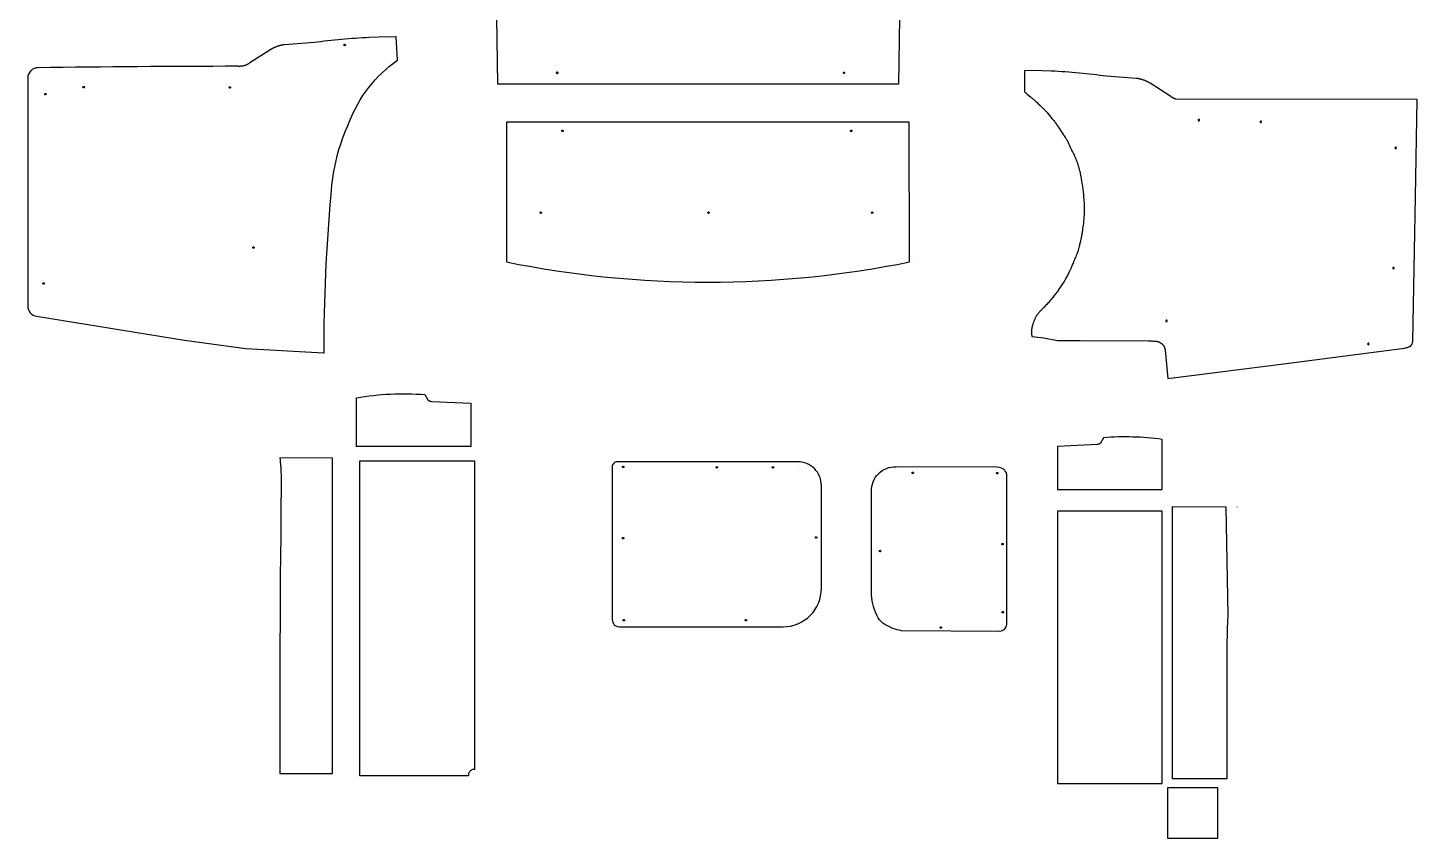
# Model space of a CAD drawing. Extents: x -1435 to 2689, y -2085 to 2121.
# Drawn here: x -1335 to 2657, y -2085 to 243 of the extents above; entities that cross this region are included whole.
import ezdxf

# ---------------------------------------------------------------- set-up
doc = ezdxf.new("R2010")
doc.units = 0
doc.layers.get('0').update_dxf_attribs({"color": 1, "linetype": 'CONTINUOUS'})

msp = doc.modelspace()

# ---------------------------------------------------------------- linework, layer by layer
for points in [[(1169.7, 273.3), (1166.5, 81.1), (15.9, 81.3), (12.7, 273.3, 0.038626)], [(-278.4, 217.6), (-326, 216.6), (-353.1, 215.5), (-363.2, 215), (-373.3, 214.4), (-383.4, 213.8), (-393.5, 213.1), (-403.5, 212.4), (-413.6, 211.6), (-423.6, 210.8), (-433.6, 209.9), (-443.6, 208.9), (-453.6, 207.9), (-463.5, 206.9), (-473.4, 205.8), (-483.2, 204.6), (-493, 203.4), (-502.8, 202.1), (-512.5, 200.8), (-597.5, 194.6), (-598.8, 194.4), (-600.2, 194.3), (-601.5, 194.1), (-602.8, 193.9), (-604.1, 193.7), (-605.4, 193.4), (-606.7, 193.2), (-608, 192.9), (-609.2, 192.6), (-610.5, 192.3), (-611.8, 191.9), (-613.1, 191.6), (-614.3, 191.2), (-615.6, 190.8), (-616.9, 190.4), (-618.1, 190), (-619.4, 189.6), (-620.6, 189.1), (-621.8, 188.6), (-623, 188.2), (-624.3, 187.6), (-625.5, 187.1), (-626.7, 186.6), (-627.9, 186), (-629.1, 185.4), (-630.2, 184.8), (-631.4, 184.2), (-632.6, 183.6), (-633.7, 183), (-634.9, 182.3), (-636, 181.6), (-637.1, 180.9), (-696.7, 142.9), (-697.6, 142.2), (-698.6, 141.5), (-699.6, 140.8), (-700.6, 140.2), (-701.6, 139.5), (-702.6, 139), (-703.6, 138.4), (-704.7, 137.8), (-705.7, 137.3), (-706.8, 136.8), (-707.9, 136.4), (-709, 135.9), (-710.1, 135.5), (-711.2, 135.1), (-712.3, 134.8), (-713.4, 134.4), (-714.5, 134.1), (-715.7, 133.8), (-716.8, 133.6), (-718, 133.4), (-719.1, 133.2), (-720.3, 133), (-721.4, 132.9), (-722.6, 132.7), (-723.8, 132.7), (-725, 132.6), (-726.1, 132.6), (-727.3, 132.6), (-728.5, 132.6), (-729.7, 132.6), (-730.9, 132.7), (-732.1, 132.8, 0.002951), (-1305.4, 128.6, 0.411285), (-1335.1, 98.6), (-1335.1, -226.5), (-1335.1, -555.8, 0.368072), (-1309.9, -585.4), (-884.7, -654), (-708.2, -678), (-485, -690.2), (-483.8, -690.2, -0.021356), (-463.8, -235.9, -0.092707), (-411.3, -27.6, -0.148881), (-272.8, 150.5), (-276.6, 217.7)], [(880.3, -1012.6, -0.000952), (880.6, -1012.6)]]:
    msp.add_lwpolyline(points, format="xyb")
for points in [[(-278.4, 217.6), (-276.6, 217.7), (-278.4, 217.6)], [(-424.5, 192), (-424.7, 192), (-424.9, 192.1), (-425.1, 192.1), (-425.3, 192.2), (-425.5, 192.3), (-425.7, 192.4), (-425.8, 192.5), (-425.9, 192.6), (-426.1, 192.8), (-426.2, 192.9), (-426.3, 193.1), (-426.4, 193.3), (-426.4, 193.4), (-426.5, 193.6), (-426.5, 193.8), (-426.5, 194), (-426.5, 194.2), (-426.5, 194.4), (-426.4, 194.6), (-426.4, 194.8), (-426.3, 195), (-426.2, 195.1), (-426.1, 195.3), (-425.9, 195.4), (-425.8, 195.6), (-425.7, 195.7), (-425.5, 195.8), (-425.3, 195.9), (-425.1, 195.9), (-424.9, 196), (-424.7, 196), (-424.5, 196), (-424.3, 196), (-424.1, 196), (-423.9, 195.9), (-423.8, 195.9), (-423.6, 195.8), (-423.4, 195.7), (-423.3, 195.6), (-423.1, 195.4), (-423, 195.3), (-422.9, 195.1), (-422.8, 195), (-422.7, 194.8), (-422.6, 194.6), (-422.6, 194.4), (-422.5, 194.2), (-422.5, 194), (-422.5, 193.8), (-422.6, 193.6), (-422.6, 193.4), (-422.7, 193.3), (-422.8, 193.1), (-422.9, 192.9), (-423, 192.8), (-423.1, 192.6), (-423.3, 192.5), (-423.4, 192.4), (-423.6, 192.3), (-423.8, 192.2), (-423.9, 192.1), (-424.1, 192.1), (-424.3, 192), (-424.5, 192)], [(1528.6, 59.1), (1530.6, 57.6), (1532.5, 56.1), (1536.2, 53.1), (1542.5, 48), (1545.9, 45.2), (1549.3, 42.5), (1551, 41.1), (1552.7, 39.7), (1554.4, 38.3), (1556, 36.8), (1557.8, 35.3), (1559.7, 33.5), (1561.8, 31.5), (1564, 29.5), (1568.5, 25.2), (1572.9, 21), (1574.5, 19.5), (1576.1, 18), (1579.4, 14.9), (1581, 13.4), (1582.6, 11.8), (1584.2, 10.2), (1585.8, 8.6), (1587.4, 6.9), (1589.2, 5), (1591, 2.9), (1592.9, 0.7), (1596.8, -3.9), (1600.6, -8.4), (1604.6, -13), (1608.8, -18), (1610.9, -20.6), (1612.9, -23), (1614.8, -25.4), (1616.5, -27.7), (1618.1, -29.8), (1619.7, -32), (1621.3, -34.3), (1622.9, -36.5), (1624.4, -38.8), (1625.9, -41), (1628.9, -45.4), (1630.3, -47.6), (1631.8, -49.8), (1634.6, -54.3), (1637.5, -58.8), (1640.3, -63.2), (1641.7, -65.3), (1643.1, -67.4), (1646, -71.6), (1647.4, -73.7), (1648.8, -75.9), (1649.5, -77), (1650.2, -78), (1650.8, -79.1), (1651.4, -80.2), (1652.1, -81.4), (1652.7, -82.7), (1653.4, -84.1), (1654.2, -85.7), (1655.7, -88.9), (1657.3, -92.5), (1660.6, -99.8), (1662.3, -103.4), (1663.8, -106.9), (1665.3, -109.8), (1666.8, -112.8), (1669.7, -118.7), (1671.2, -121.6), (1672.6, -124.6), (1673.3, -126.1), (1674, -127.6), (1674.6, -129.1), (1675.3, -130.6), (1675.9, -132.2), (1676.6, -133.9), (1678, -137.6), (1679.4, -141.5), (1680.9, -145.7), (1682.3, -149.9), (1683, -151.9), (1683.6, -154), (1684.2, -156), (1684.8, -158), (1685.4, -159.9), (1685.9, -161.7), (1686.3, -163.4), (1686.8, -165.2), (1687.2, -167), (1687.6, -168.8), (1688, -170.6), (1688.4, -172.4), (1689.1, -176), (1689.7, -179.6), (1690.4, -183.2), (1691.6, -190.2), (1692.9, -197.2), (1693.5, -200.7), (1694.1, -204.1), (1694.6, -207.6), (1695.2, -211.1), (1695.7, -214.6), (1696.1, -218.1), (1696.6, -221.8), (1697.1, -225.8), (1697.5, -230.1), (1698, -234.5), (1698.4, -239), (1698.8, -243.4), (1699.2, -247.7), (1699.4, -251.7), (1699.7, -255.5), (1699.9, -259.4), (1700.1, -263.3), (1700.3, -267.1), (1700.4, -271), (1700.4, -274.8), (1700.5, -278.7), (1700.4, -282.6), (1700.4, -286.5), (1700.2, -290.4), (1700, -294.3), (1699.8, -298.3), (1699.5, -302.3), (1699.2, -306.3), (1698.8, -310.2), (1698.4, -314.2), (1698, -318.4), (1697.4, -323.2), (1696.8, -328.4), (1696, -333.8), (1695.2, -339.4), (1694.8, -342.2), (1694.4, -345), (1693.9, -347.8), (1693.4, -350.6), (1692.9, -353.2), (1692.5, -355.9), (1691.9, -358.5), (1691.4, -361.3), (1690.8, -364.2), (1690.1, -367.2), (1689.4, -370.2), (1688.8, -373.3), (1688, -376.3), (1687.3, -379.4), (1686.6, -382.4), (1685.9, -385.3), (1685.1, -388.2), (1684.4, -390.9), (1683.7, -393.4), (1683, -395.8), (1682.4, -398), (1681.8, -400), (1681.2, -401.9), (1680.5, -403.7), (1679.8, -405.5), (1679.1, -407.3), (1678.4, -409.2), (1677.7, -411), (1676.1, -414.6), (1674.6, -418.1), (1673, -421.7), (1671.4, -425.3), (1670.7, -427.1), (1669.9, -428.9), (1668.5, -432.3), (1667.1, -435.8), (1664.2, -442.8), (1662.8, -446.2), (1661.4, -449.6), (1660, -452.8), (1659.3, -454.3), (1658.6, -455.8), (1657.2, -458.8), (1655.7, -461.7), (1654.3, -464.7), (1652.8, -467.6), (1651.2, -470.5), (1649.7, -473.3), (1648.1, -476.2), (1646.5, -479), (1645.6, -480.5), (1644.7, -482), (1642.7, -485.1), (1640.6, -488.4), (1638.5, -491.7), (1636.3, -495), (1634.2, -498.1), (1630.4, -503.7), (1626.9, -508.7), (1625.2, -511.2), (1623.5, -513.7), (1621.7, -516.2), (1619.9, -518.6), (1618.1, -521.1), (1616.3, -523.5), (1614.4, -525.9), (1612.4, -528.4), (1610.4, -530.9), (1608.2, -533.5), (1606.1, -536.1), (1603.9, -538.7), (1601.7, -541.2), (1599.6, -543.7), (1597.4, -546.2), (1595.1, -548.7), (1592.8, -551.2), (1590.5, -553.8), (1585.7, -558.9), (1581, -564), (1580, -565.1), (1578.9, -566.2), (1577.8, -567.4), (1576.7, -568.5), (1574.4, -570.6), (1572.2, -572.8), (1571.1, -574), (1570, -575.1), (1569, -576.2), (1568, -577.4), (1567, -578.6), (1566, -579.8), (1565.1, -581), (1564.6, -581.7), (1564.2, -582.3), (1563.8, -583), (1563.4, -583.7), (1562.5, -585.2), (1561.6, -586.8), (1560.8, -588.4), (1559.9, -590.2), (1559.1, -592), (1558.3, -593.8), (1557.5, -595.6), (1556.7, -597.5), (1556, -599.3), (1555.3, -601.1), (1554.6, -602.8), (1554, -604.5), (1553.5, -606), (1553, -607.5), (1552.6, -608.8), (1552.2, -610.1), (1551.8, -611.4), (1551.4, -612.8), (1551.1, -614.2), (1550.8, -615.6), (1550.4, -617.1), (1550.1, -618.5), (1549.9, -619.9), (1549.6, -621.3), (1549.4, -622.7), (1549.2, -624), (1549, -625.2), (1548.8, -626.4), (1548.7, -627.6), (1548.6, -628.6), (1548.6, -629.5), (1548.6, -630.4), (1548.6, -631.3), (1548.6, -632.2), (1548.7, -633.1), (1548.8, -634), (1548.9, -634.8), (1549.2, -636.6), (1549.5, -638.3), (1549.8, -640.1), (1550.1, -641.9), (1550.2, -642.7), (1550.4, -643.6), (1584, -646.9), (1624.2, -654.8), (1689.3, -654.8), (1884.1, -655.9), (1885.7, -656), (1887.4, -656), (1890.9, -656.1), (1894.5, -656.2), (1898.1, -656.3), (1901.5, -656.4), (1903.1, -656.5), (1904.6, -656.6), (1906, -656.7), (1907.2, -656.8), (1908.3, -657), (1908.8, -657.1), (1909.3, -657.2), (1910.2, -657.4), (1911.1, -657.7), (1912, -658), (1912.9, -658.3), (1913.8, -658.6), (1914.6, -658.9), (1915.5, -659.3), (1916.4, -659.7), (1917.2, -660.1), (1918.1, -660.5), (1918.9, -660.9), (1919.7, -661.4), (1920.4, -661.8), (1921.1, -662.3), (1921.8, -662.8), (1922.4, -663.2), (1923.1, -663.7), (1923.7, -664.3), (1924.3, -664.8), (1924.8, -665.4), (1925.4, -666), (1926, -666.6), (1926.5, -667.2), (1927, -667.8), (1927.5, -668.5), (1928, -669.1), (1928.5, -669.8), (1928.9, -670.4), (1929.3, -671), (1929.7, -671.7), (1930, -672.3), (1930.4, -672.9), (1930.7, -673.5), (1930.9, -674.1), (1931.2, -674.7), (1931.4, -675.3), (1931.6, -675.9), (1931.8, -676.6), (1932.1, -677.8), (1932.4, -679.1), (1932.7, -680.4), (1933, -681.7), (1933.4, -683), (1940.6, -764.4), (2280.8, -720.7), (2621, -676.9), (2622.8, -676.3), (2624.7, -675.8), (2628.5, -674.8), (2630.3, -674.3), (2631.2, -674), (2632, -673.7), (2632.8, -673.5), (2633.5, -673.2), (2634.1, -672.9), (2634.6, -672.6), (2635.6, -672.1), (2636.6, -671.5), (2637.6, -670.8), (2638.1, -670.4), (2638.5, -670.1), (2639, -669.7), (2639.4, -669.3), (2639.8, -668.9), (2640.2, -668.5), (2640.6, -668.1), (2641, -667.6), (2641.3, -667.2), (2641.7, -666.7), (2642, -666.2), (2642.3, -665.7), (2642.5, -665.1), (2642.8, -664.4), (2643, -663.8), (2643.2, -663.1), (2643.6, -661.7), (2644, -660.2), (2644.4, -658.7), (2644.8, -657.2), (2645, -656.5), (2645.2, -655.8), (2652.4, -242.4), (2657.3, 37.5), (1963.7, 38.5), (1962.8, 38.8), (1961.8, 39.2), (1960.8, 39.6), (1959.9, 40), (1958.9, 40.4), (1958, 40.8), (1957.1, 41.3), (1956.1, 41.7), (1955.2, 42.2), (1954.3, 42.8), (1953.4, 43.3), (1952.6, 43.9), (1951.7, 44.4), (1950.8, 45), (1950, 45.6), (1949.1, 46.3), (1889.6, 84.3), (1888.5, 85), (1887.3, 85.7), (1886.2, 86.3), (1885, 87), (1883.9, 87.6), (1882.7, 88.2), (1881.5, 88.8), (1880.3, 89.4), (1879.1, 90), (1877.9, 90.5), (1876.7, 91), (1875.5, 91.5), (1874.3, 92), (1873.1, 92.5), (1871.8, 93), (1870.6, 93.4), (1869.3, 93.8), (1868.1, 94.2), (1866.8, 94.6), (1865.5, 95), (1864.3, 95.3), (1863, 95.7), (1861.7, 96), (1860.4, 96.3), (1859.1, 96.5), (1857.8, 96.8), (1856.5, 97), (1855.2, 97.3), (1853.9, 97.5), (1852.6, 97.7), (1851.3, 97.8), (1850, 98), (1764.9, 104.2), (1755.2, 105.5), (1745.5, 106.8), (1735.7, 108), (1725.8, 109.1), (1715.9, 110.2), (1706, 111.3), (1696.1, 112.3), (1686.1, 113.2), (1676.1, 114.1), (1666.1, 115), (1656, 115.8), (1645.9, 116.5), (1635.9, 117.2), (1625.8, 117.8), (1615.7, 118.4), (1605.6, 118.9), (1578.5, 120), (1529, 120.5), (1528.6, 59.1)], [(-1284.5, 51), (-1284.7, 51), (-1284.9, 51.1), (-1285.1, 51.1), (-1285.3, 51.2), (-1285.5, 51.3), (-1285.7, 51.4), (-1285.8, 51.5), (-1285.9, 51.6), (-1286.1, 51.8), (-1286.2, 51.9), (-1286.3, 52.1), (-1286.4, 52.3), (-1286.4, 52.4), (-1286.5, 52.6), (-1286.5, 52.8), (-1286.5, 53), (-1286.5, 53.2), (-1286.5, 53.4), (-1286.4, 53.6), (-1286.4, 53.8), (-1286.3, 54), (-1286.2, 54.1), (-1286.1, 54.3), (-1285.9, 54.4), (-1285.8, 54.6), (-1285.7, 54.7), (-1285.5, 54.8), (-1285.3, 54.9), (-1285.1, 54.9), (-1284.9, 55), (-1284.7, 55), (-1284.5, 55), (-1284.3, 55), (-1284.1, 55), (-1283.9, 54.9), (-1283.8, 54.9), (-1283.6, 54.8), (-1283.4, 54.7), (-1283.3, 54.6), (-1283.1, 54.4), (-1283, 54.3), (-1282.9, 54.1), (-1282.8, 54), (-1282.7, 53.8), (-1282.6, 53.6), (-1282.6, 53.4), (-1282.5, 53.2), (-1282.5, 53), (-1282.5, 52.8), (-1282.6, 52.6), (-1282.6, 52.4), (-1282.7, 52.3), (-1282.8, 52.1), (-1282.9, 51.9), (-1283, 51.8), (-1283.1, 51.6), (-1283.3, 51.5), (-1283.4, 51.4), (-1283.6, 51.3), (-1283.8, 51.2), (-1283.9, 51.1), (-1284.1, 51.1), (-1284.3, 51), (-1284.5, 51)], [(-1174.5, 71), (-1174.7, 71), (-1174.9, 71.1), (-1175.1, 71.1), (-1175.3, 71.2), (-1175.5, 71.3), (-1175.7, 71.4), (-1175.8, 71.5), (-1175.9, 71.6), (-1176.1, 71.8), (-1176.2, 71.9), (-1176.3, 72.1), (-1176.4, 72.3), (-1176.4, 72.4), (-1176.5, 72.6), (-1176.5, 72.8), (-1176.5, 73), (-1176.5, 73.2), (-1176.5, 73.4), (-1176.4, 73.6), (-1176.4, 73.8), (-1176.3, 74), (-1176.2, 74.1), (-1176.1, 74.3), (-1175.9, 74.4), (-1175.8, 74.6), (-1175.7, 74.7), (-1175.5, 74.8), (-1175.3, 74.9), (-1175.1, 74.9), (-1174.9, 75), (-1174.7, 75), (-1174.5, 75), (-1174.3, 75), (-1174.1, 75), (-1173.9, 74.9), (-1173.8, 74.9), (-1173.6, 74.8), (-1173.4, 74.7), (-1173.3, 74.6), (-1173.1, 74.4), (-1173, 74.3), (-1172.9, 74.1), (-1172.8, 74), (-1172.7, 73.8), (-1172.6, 73.6), (-1172.6, 73.4), (-1172.5, 73.2), (-1172.5, 73), (-1172.5, 72.8), (-1172.6, 72.6), (-1172.6, 72.4), (-1172.7, 72.3), (-1172.8, 72.1), (-1172.9, 71.9), (-1173, 71.8), (-1173.1, 71.6), (-1173.3, 71.5), (-1173.4, 71.4), (-1173.6, 71.3), (-1173.8, 71.2), (-1173.9, 71.1), (-1174.1, 71.1), (-1174.3, 71), (-1174.5, 71)], [(-754.5, 70), (-754.7, 70), (-754.9, 70.1), (-755.1, 70.1), (-755.3, 70.2), (-755.5, 70.3), (-755.7, 70.4), (-755.8, 70.5), (-755.9, 70.6), (-756.1, 70.8), (-756.2, 70.9), (-756.3, 71.1), (-756.4, 71.3), (-756.4, 71.4), (-756.5, 71.6), (-756.5, 71.8), (-756.5, 72), (-756.5, 72.2), (-756.5, 72.4), (-756.4, 72.6), (-756.4, 72.8), (-756.3, 73), (-756.2, 73.1), (-756.1, 73.3), (-755.9, 73.4), (-755.8, 73.6), (-755.7, 73.7), (-755.5, 73.8), (-755.3, 73.9), (-755.1, 73.9), (-754.9, 74), (-754.7, 74), (-754.5, 74), (-754.3, 74), (-754.1, 74), (-753.9, 73.9), (-753.8, 73.9), (-753.6, 73.8), (-753.4, 73.7), (-753.3, 73.6), (-753.1, 73.4), (-753, 73.3), (-752.9, 73.1), (-752.8, 73), (-752.7, 72.8), (-752.6, 72.6), (-752.6, 72.4), (-752.5, 72.2), (-752.5, 72), (-752.5, 71.8), (-752.6, 71.6), (-752.6, 71.4), (-752.7, 71.3), (-752.8, 71.1), (-752.9, 70.9), (-753, 70.8), (-753.1, 70.6), (-753.3, 70.5), (-753.4, 70.4), (-753.6, 70.3), (-753.8, 70.2), (-753.9, 70.1), (-754.1, 70.1), (-754.3, 70), (-754.5, 70)], [(2029.9, -19.7), (2029.7, -19.7), (2029.5, -19.7), (2029.3, -19.8), (2029.1, -19.8), (2029, -19.9), (2028.8, -20), (2028.6, -20.1), (2028.5, -20.3), (2028.4, -20.4), (2028.2, -20.6), (2028.1, -20.7), (2028.1, -20.9), (2028, -21.1), (2027.9, -21.3), (2027.9, -21.5), (2027.9, -21.7), (2027.9, -21.9), (2027.9, -22.1), (2028, -22.3), (2028.1, -22.4), (2028.1, -22.6), (2028.2, -22.8), (2028.4, -22.9), (2028.5, -23.1), (2028.6, -23.2), (2028.8, -23.3), (2029, -23.4), (2029.1, -23.5), (2029.3, -23.6), (2029.5, -23.6), (2029.7, -23.7), (2029.9, -23.7), (2030.1, -23.7), (2030.3, -23.6), (2030.5, -23.6), (2030.7, -23.5), (2030.9, -23.4), (2031, -23.3), (2031.2, -23.2), (2031.3, -23.1), (2031.5, -22.9), (2031.6, -22.8), (2031.7, -22.6), (2031.8, -22.4), (2031.8, -22.3), (2031.9, -22.1), (2031.9, -21.9), (2031.9, -21.7), (2031.9, -21.5), (2031.9, -21.3), (2031.8, -21.1), (2031.8, -20.9), (2031.7, -20.7), (2031.6, -20.6), (2031.5, -20.4), (2031.3, -20.3), (2031.2, -20.1), (2031, -20), (2030.9, -19.9), (2030.7, -19.8), (2030.5, -19.8), (2030.3, -19.7), (2030.1, -19.7), (2029.9, -19.7)], [(2207.9, -24.7), (2207.7, -24.7), (2207.5, -24.7), (2207.3, -24.8), (2207.1, -24.8), (2207, -24.9), (2206.8, -25), (2206.6, -25.1), (2206.5, -25.3), (2206.4, -25.4), (2206.2, -25.6), (2206.1, -25.7), (2206.1, -25.9), (2206, -26.1), (2205.9, -26.3), (2205.9, -26.5), (2205.9, -26.7), (2205.9, -26.9), (2205.9, -27.1), (2206, -27.3), (2206.1, -27.4), (2206.1, -27.6), (2206.2, -27.8), (2206.4, -27.9), (2206.5, -28.1), (2206.6, -28.2), (2206.8, -28.3), (2207, -28.4), (2207.1, -28.5), (2207.3, -28.6), (2207.5, -28.6), (2207.7, -28.7), (2207.9, -28.7), (2208.1, -28.7), (2208.3, -28.6), (2208.5, -28.6), (2208.7, -28.5), (2208.9, -28.4), (2209, -28.3), (2209.2, -28.2), (2209.3, -28.1), (2209.5, -27.9), (2209.6, -27.8), (2209.7, -27.6), (2209.8, -27.4), (2209.8, -27.3), (2209.9, -27.1), (2209.9, -26.9), (2209.9, -26.7), (2209.9, -26.5), (2209.9, -26.3), (2209.8, -26.1), (2209.8, -25.9), (2209.7, -25.7), (2209.6, -25.6), (2209.5, -25.4), (2209.3, -25.3), (2209.2, -25.1), (2209, -25), (2208.9, -24.9), (2208.7, -24.8), (2208.5, -24.8), (2208.3, -24.7), (2208.1, -24.7), (2207.9, -24.7)], [(2595.5, -99.7), (2595.3, -99.7), (2595.1, -99.7), (2594.9, -99.8), (2594.7, -99.8), (2594.6, -99.9), (2594.4, -100), (2594.3, -100.1), (2594.1, -100.3), (2594, -100.4), (2593.9, -100.6), (2593.8, -100.7), (2593.7, -100.9), (2593.6, -101.1), (2593.6, -101.3), (2593.5, -101.5), (2593.5, -101.7), (2593.5, -101.9), (2593.6, -102.1), (2593.6, -102.3), (2593.7, -102.4), (2593.8, -102.6), (2593.9, -102.8), (2594, -102.9), (2594.1, -103.1), (2594.3, -103.2), (2594.4, -103.3), (2594.6, -103.4), (2594.7, -103.5), (2594.9, -103.6), (2595.1, -103.6), (2595.3, -103.7), (2595.5, -103.7), (2595.7, -103.7), (2595.9, -103.6), (2596.1, -103.6), (2596.3, -103.5), (2596.5, -103.4), (2596.6, -103.3), (2596.8, -103.2), (2596.9, -103.1), (2597.1, -102.9), (2597.2, -102.8), (2597.3, -102.6), (2597.4, -102.4), (2597.4, -102.3), (2597.5, -102.1), (2597.5, -101.9), (2597.5, -101.7), (2597.5, -101.5), (2597.5, -101.3), (2597.4, -101.1), (2597.4, -100.9), (2597.3, -100.7), (2597.2, -100.6), (2597.1, -100.4), (2596.9, -100.3), (2596.8, -100.1), (2596.6, -100), (2596.5, -99.9), (2596.3, -99.8), (2596.1, -99.8), (2595.9, -99.7), (2595.7, -99.7), (2595.5, -99.7)], [(-686.5, -390), (-686.7, -390), (-686.9, -389.9), (-687.1, -389.9), (-687.3, -389.8), (-687.5, -389.7), (-687.7, -389.6), (-687.8, -389.5), (-687.9, -389.4), (-688.1, -389.2), (-688.2, -389.1), (-688.3, -388.9), (-688.4, -388.7), (-688.4, -388.6), (-688.5, -388.4), (-688.5, -388.2), (-688.5, -388), (-688.5, -387.8), (-688.5, -387.6), (-688.4, -387.4), (-688.4, -387.2), (-688.3, -387), (-688.2, -386.9), (-688.1, -386.7), (-687.9, -386.6), (-687.8, -386.4), (-687.7, -386.3), (-687.5, -386.2), (-687.3, -386.1), (-687.1, -386.1), (-686.9, -386), (-686.7, -386), (-686.5, -386), (-686.3, -386), (-686.1, -386), (-685.9, -386.1), (-685.8, -386.1), (-685.6, -386.2), (-685.4, -386.3), (-685.3, -386.4), (-685.1, -386.6), (-685, -386.7), (-684.9, -386.9), (-684.8, -387), (-684.7, -387.2), (-684.6, -387.4), (-684.6, -387.6), (-684.5, -387.8), (-684.5, -388), (-684.5, -388.2), (-684.6, -388.4), (-684.6, -388.6), (-684.7, -388.7), (-684.8, -388.9), (-684.9, -389.1), (-685, -389.2), (-685.1, -389.4), (-685.3, -389.5), (-685.4, -389.6), (-685.6, -389.7), (-685.8, -389.8), (-685.9, -389.9), (-686.1, -389.9), (-686.3, -390), (-686.5, -390)], [(1211.4, -422.5), (1211.4, -422.5), (1211.4, -422.5)], [(2589, -444.7), (2588.8, -444.7), (2588.6, -444.7), (2588.4, -444.8), (2588.2, -444.8), (2588, -444.9), (2587.9, -445), (2587.7, -445.1), (2587.6, -445.3), (2587.4, -445.4), (2587.3, -445.6), (2587.2, -445.7), (2587.1, -445.9), (2587.1, -446.1), (2587, -446.3), (2587, -446.5), (2587, -446.7), (2587, -446.9), (2587, -447.1), (2587.1, -447.3), (2587.1, -447.4), (2587.2, -447.6), (2587.3, -447.8), (2587.4, -447.9), (2587.6, -448.1), (2587.7, -448.2), (2587.9, -448.3), (2588, -448.4), (2588.2, -448.5), (2588.4, -448.6), (2588.6, -448.6), (2588.8, -448.7), (2589, -448.7), (2589.2, -448.7), (2589.4, -448.6), (2589.6, -448.6), (2589.8, -448.5), (2589.9, -448.4), (2590.1, -448.3), (2590.3, -448.2), (2590.4, -448.1), (2590.5, -447.9), (2590.6, -447.8), (2590.7, -447.6), (2590.8, -447.4), (2590.9, -447.3), (2590.9, -447.1), (2591, -446.9), (2591, -446.7), (2591, -446.5), (2590.9, -446.3), (2590.9, -446.1), (2590.8, -445.9), (2590.7, -445.7), (2590.6, -445.6), (2590.5, -445.4), (2590.4, -445.3), (2590.3, -445.1), (2590.1, -445), (2589.9, -444.9), (2589.8, -444.8), (2589.6, -444.8), (2589.4, -444.7), (2589.2, -444.7), (2589, -444.7)], [(-1289.5, -493), (-1289.7, -493), (-1289.9, -492.9), (-1290.1, -492.9), (-1290.3, -492.8), (-1290.5, -492.7), (-1290.7, -492.6), (-1290.8, -492.5), (-1290.9, -492.4), (-1291.1, -492.2), (-1291.2, -492.1), (-1291.3, -491.9), (-1291.4, -491.7), (-1291.4, -491.6), (-1291.5, -491.4), (-1291.5, -491.2), (-1291.5, -491), (-1291.5, -490.8), (-1291.5, -490.6), (-1291.4, -490.4), (-1291.4, -490.2), (-1291.3, -490), (-1291.2, -489.9), (-1291.1, -489.7), (-1290.9, -489.6), (-1290.8, -489.4), (-1290.7, -489.3), (-1290.5, -489.2), (-1290.3, -489.1), (-1290.1, -489.1), (-1289.9, -489), (-1289.7, -489), (-1289.5, -489), (-1289.3, -489), (-1289.1, -489), (-1288.9, -489.1), (-1288.8, -489.1), (-1288.6, -489.2), (-1288.4, -489.3), (-1288.3, -489.4), (-1288.1, -489.6), (-1288, -489.7), (-1287.9, -489.9), (-1287.8, -490), (-1287.7, -490.2), (-1287.6, -490.4), (-1287.6, -490.6), (-1287.5, -490.8), (-1287.5, -491), (-1287.5, -491.2), (-1287.6, -491.4), (-1287.6, -491.6), (-1287.7, -491.7), (-1287.8, -491.9), (-1287.9, -492.1), (-1288, -492.2), (-1288.1, -492.4), (-1288.3, -492.5), (-1288.4, -492.6), (-1288.6, -492.7), (-1288.8, -492.8), (-1288.9, -492.9), (-1289.1, -492.9), (-1289.3, -493), (-1289.5, -493)], [(1936.9, -596.7), (1936.7, -596.7), (1936.5, -596.7), (1936.3, -596.8), (1936.1, -596.8), (1936, -596.9), (1935.8, -597), (1935.6, -597.1), (1935.5, -597.3), (1935.4, -597.4), (1935.2, -597.6), (1935.1, -597.7), (1935.1, -597.9), (1935, -598.1), (1934.9, -598.3), (1934.9, -598.5), (1934.9, -598.7), (1934.9, -598.9), (1934.9, -599.1), (1935, -599.3), (1935.1, -599.4), (1935.1, -599.6), (1935.2, -599.8), (1935.4, -599.9), (1935.5, -600.1), (1935.6, -600.2), (1935.8, -600.3), (1936, -600.4), (1936.1, -600.5), (1936.3, -600.6), (1936.5, -600.6), (1936.7, -600.7), (1936.9, -600.7), (1937.1, -600.7), (1937.3, -600.6), (1937.5, -600.6), (1937.7, -600.5), (1937.9, -600.4), (1938, -600.3), (1938.2, -600.2), (1938.3, -600.1), (1938.5, -599.9), (1938.6, -599.8), (1938.7, -599.6), (1938.8, -599.4), (1938.8, -599.3), (1938.9, -599.1), (1938.9, -598.9), (1938.9, -598.7), (1938.9, -598.5), (1938.9, -598.3), (1938.8, -598.1), (1938.8, -597.9), (1938.7, -597.7), (1938.6, -597.6), (1938.5, -597.4), (1938.3, -597.3), (1938.2, -597.1), (1938, -597), (1937.9, -596.9), (1937.7, -596.8), (1937.5, -596.8), (1937.3, -596.7), (1937.1, -596.7), (1936.9, -596.7)], [(2516.9, -662.7), (2516.7, -662.7), (2516.5, -662.7), (2516.3, -662.8), (2516.1, -662.8), (2516, -662.9), (2515.8, -663), (2515.6, -663.1), (2515.5, -663.3), (2515.4, -663.4), (2515.2, -663.6), (2515.1, -663.7), (2515.1, -663.9), (2515, -664.1), (2514.9, -664.3), (2514.9, -664.5), (2514.9, -664.7), (2514.9, -664.9), (2514.9, -665.1), (2515, -665.3), (2515.1, -665.4), (2515.1, -665.6), (2515.2, -665.8), (2515.4, -665.9), (2515.5, -666.1), (2515.6, -666.2), (2515.8, -666.3), (2516, -666.4), (2516.1, -666.5), (2516.3, -666.6), (2516.5, -666.6), (2516.7, -666.7), (2516.9, -666.7), (2517.1, -666.7), (2517.3, -666.6), (2517.5, -666.6), (2517.7, -666.5), (2517.9, -666.4), (2518, -666.3), (2518.2, -666.2), (2518.3, -666.1), (2518.5, -665.9), (2518.6, -665.8), (2518.7, -665.6), (2518.8, -665.4), (2518.8, -665.3), (2518.9, -665.1), (2518.9, -664.9), (2518.9, -664.7), (2518.9, -664.5), (2518.9, -664.3), (2518.8, -664.1), (2518.8, -663.9), (2518.7, -663.7), (2518.6, -663.6), (2518.5, -663.4), (2518.3, -663.3), (2518.2, -663.1), (2518, -663), (2517.9, -662.9), (2517.7, -662.8), (2517.5, -662.8), (2517.3, -662.7), (2517.1, -662.7), (2516.9, -662.7)], [(-610.4, -1898.2), (-459.9, -1898.2), (-459.9, -1444.1), (-459.9, -992.6), (-610.4, -992.1), (-610, -997.4), (-609.7, -1002.6), (-609, -1013.1), (-608.3, -1023.6), (-607.9, -1028.9), (-607.6, -1034.2), (-607.4, -1039.4), (-607.1, -1044.7), (-606.9, -1049.9), (-606.8, -1055.1), (-606.7, -1060.3), (-606.6, -1062.9), (-606.6, -1065.5), (-606.6, -1068.1), (-606.7, -1070.7), (-606.7, -1073.3), (-606.8, -1075.8), (-606.9, -1086), (-607.2, -1096.1), (-607.6, -1116.4), (-607.8, -1126.5), (-607.9, -1136.7), (-608, -1146.8), (-608, -1151.9), (-608.1, -1156.9), (-608.3, -1191.4), (-608.4, -1226.7), (-608.6, -1265.2), (-608.7, -1268.1), (-608.8, -1271.4), (-609, -1278.9), (-609.2, -1287.6), (-609.3, -1297.6), (-609.5, -1308.5), (-609.6, -1320.5), (-609.7, -1333.4), (-609.9, -1347.2), (-610, -1361.7), (-610, -1376.9), (-610.2, -1408.9), (-610.3, -1442.6), (-610.3, -1477.4), (-610.4, -1512.7), (-610.4, -1547.6), (-610.4, -1614.2), (-610.4, -1671.9), (-610.4, -1715.6), (-610.4, -1898.2)], [(373.8, -1018.1), (373.8, -1017.9), (373.8, -1017.7), (373.9, -1017.5), (373.9, -1017.3), (374, -1017.2), (374.1, -1017), (374.2, -1016.8), (374.4, -1016.7), (374.5, -1016.6), (374.7, -1016.4), (374.8, -1016.3), (375, -1016.3), (375.2, -1016.2), (375.4, -1016.1), (375.6, -1016.1), (375.8, -1016.1), (376, -1016.1), (376.2, -1016.1), (376.4, -1016.2), (376.6, -1016.3), (376.7, -1016.3), (376.9, -1016.4), (377, -1016.6), (377.2, -1016.7), (377.3, -1016.8), (377.4, -1017), (377.5, -1017.2), (377.6, -1017.3), (377.7, -1017.5), (377.7, -1017.7), (377.8, -1017.9), (377.8, -1018.1), (377.8, -1018.3), (377.7, -1018.5), (377.7, -1018.7), (377.6, -1018.9), (377.5, -1019.1), (377.4, -1019.2), (377.3, -1019.4), (377.2, -1019.5), (377, -1019.6), (376.9, -1019.8), (376.7, -1019.9), (376.6, -1019.9), (376.4, -1020), (376.2, -1020.1), (376, -1020.1), (375.8, -1020.1), (375.6, -1020.1), (375.4, -1020.1), (375.2, -1020), (375, -1019.9), (374.8, -1019.9), (374.7, -1019.8), (374.5, -1019.6), (374.4, -1019.5), (374.2, -1019.4), (374.1, -1019.2), (374, -1019.1), (373.9, -1018.9), (373.9, -1018.7), (373.8, -1018.5), (373.8, -1018.3), (373.8, -1018.1)], [(642.7, -1019.2), (642.7, -1019), (642.7, -1018.8), (642.8, -1018.6), (642.8, -1018.4), (642.9, -1018.3), (643, -1018.1), (643.1, -1018), (643.3, -1017.8), (643.4, -1017.7), (643.6, -1017.6), (643.7, -1017.5), (643.9, -1017.4), (644.1, -1017.3), (644.3, -1017.3), (644.5, -1017.2), (644.7, -1017.2), (644.9, -1017.2), (645.1, -1017.3), (645.3, -1017.3), (645.5, -1017.4), (645.6, -1017.5), (645.8, -1017.6), (646, -1017.7), (646.1, -1017.8), (646.2, -1018), (646.3, -1018.1), (646.4, -1018.3), (646.5, -1018.4), (646.6, -1018.6), (646.7, -1018.8), (646.7, -1019), (646.7, -1019.2), (646.7, -1019.4), (646.7, -1019.6), (646.6, -1019.8), (646.5, -1020), (646.4, -1020.2), (646.3, -1020.3), (646.2, -1020.5), (646.1, -1020.6), (646, -1020.8), (645.8, -1020.9), (645.6, -1021), (645.5, -1021.1), (645.3, -1021.1), (645.1, -1021.2), (644.9, -1021.2), (644.7, -1021.2), (644.5, -1021.2), (644.3, -1021.2), (644.1, -1021.1), (643.9, -1021.1), (643.7, -1021), (643.6, -1020.9), (643.4, -1020.8), (643.3, -1020.6), (643.1, -1020.5), (643, -1020.3), (642.9, -1020.2), (642.8, -1020), (642.8, -1019.8), (642.7, -1019.6), (642.7, -1019.4), (642.7, -1019.2)], [(804, -1019.2), (804, -1019), (804.1, -1018.8), (804.1, -1018.6), (804.2, -1018.4), (804.3, -1018.3), (804.4, -1018.1), (804.5, -1018), (804.6, -1017.8), (804.8, -1017.7), (804.9, -1017.6), (805.1, -1017.5), (805.3, -1017.4), (805.4, -1017.3), (805.6, -1017.3), (805.8, -1017.2), (806, -1017.2), (806.2, -1017.2), (806.4, -1017.3), (806.6, -1017.3), (806.8, -1017.4), (807, -1017.5), (807.2, -1017.6), (807.3, -1017.7), (807.4, -1017.8), (807.6, -1018), (807.7, -1018.1), (807.8, -1018.3), (807.9, -1018.4), (807.9, -1018.6), (808, -1018.8), (808, -1019), (808, -1019.2), (808, -1019.4), (808, -1019.6), (807.9, -1019.8), (807.9, -1020), (807.8, -1020.2), (807.7, -1020.3), (807.6, -1020.5), (807.4, -1020.6), (807.3, -1020.8), (807.2, -1020.9), (807, -1021), (806.8, -1021.1), (806.6, -1021.1), (806.4, -1021.2), (806.2, -1021.2), (806, -1021.2), (805.8, -1021.2), (805.6, -1021.2), (805.4, -1021.1), (805.3, -1021.1), (805.1, -1021), (804.9, -1020.9), (804.8, -1020.8), (804.6, -1020.6), (804.5, -1020.5), (804.4, -1020.3), (804.3, -1020.2), (804.2, -1020), (804.1, -1019.8), (804.1, -1019.6), (804, -1019.4), (804, -1019.2)], [(1209.7, -1035.1), (1209.7, -1035.3), (1209.7, -1035.5), (1209.6, -1035.7), (1209.5, -1035.9), (1209.5, -1036), (1209.4, -1036.2), (1209.2, -1036.4), (1209.1, -1036.5), (1209, -1036.6), (1208.8, -1036.7), (1208.6, -1036.8), (1208.5, -1036.9), (1208.3, -1037), (1208.1, -1037), (1207.9, -1037.1), (1207.7, -1037.1), (1207.5, -1037.1), (1207.3, -1037), (1207.1, -1037), (1206.9, -1036.9), (1206.7, -1036.8), (1206.6, -1036.7), (1206.4, -1036.6), (1206.3, -1036.5), (1206.1, -1036.4), (1206, -1036.2), (1205.9, -1036), (1205.9, -1035.9), (1205.8, -1035.7), (1205.7, -1035.5), (1205.7, -1035.3), (1205.7, -1035.1), (1205.7, -1034.9), (1205.7, -1034.7), (1205.8, -1034.5), (1205.9, -1034.3), (1205.9, -1034.1), (1206, -1034), (1206.1, -1033.8), (1206.3, -1033.7), (1206.4, -1033.5), (1206.6, -1033.4), (1206.7, -1033.3), (1206.9, -1033.2), (1207.1, -1033.2), (1207.3, -1033.1), (1207.5, -1033.1), (1207.7, -1033.1), (1207.9, -1033.1), (1208.1, -1033.1), (1208.3, -1033.2), (1208.5, -1033.2), (1208.6, -1033.3), (1208.8, -1033.4), (1209, -1033.5), (1209.1, -1033.7), (1209.2, -1033.8), (1209.4, -1034), (1209.5, -1034.1), (1209.5, -1034.3), (1209.6, -1034.5), (1209.7, -1034.7), (1209.7, -1034.9), (1209.7, -1035.1)], [(1452.7, -1035.6), (1452.7, -1035.9), (1452.7, -1036), (1452.7, -1036.2), (1452.6, -1036.4), (1452.5, -1036.6), (1452.4, -1036.8), (1452.3, -1036.9), (1452.2, -1037.1), (1452, -1037.2), (1451.9, -1037.3), (1451.7, -1037.4), (1451.5, -1037.5), (1451.3, -1037.6), (1451.1, -1037.6), (1450.9, -1037.6), (1450.7, -1037.6), (1450.5, -1037.6), (1450.3, -1037.6), (1450.1, -1037.6), (1450, -1037.5), (1449.8, -1037.4), (1449.6, -1037.3), (1449.5, -1037.2), (1449.3, -1037.1), (1449.2, -1036.9), (1449.1, -1036.8), (1449, -1036.6), (1448.9, -1036.4), (1448.8, -1036.2), (1448.8, -1036), (1448.8, -1035.9), (1448.7, -1035.6), (1448.8, -1035.4), (1448.8, -1035.2), (1448.8, -1035.1), (1448.9, -1034.9), (1449, -1034.7), (1449.1, -1034.5), (1449.2, -1034.4), (1449.3, -1034.2), (1449.5, -1034.1), (1449.6, -1034), (1449.8, -1033.9), (1450, -1033.8), (1450.1, -1033.7), (1450.3, -1033.7), (1450.5, -1033.7), (1450.7, -1033.6), (1450.9, -1033.7), (1451.1, -1033.7), (1451.3, -1033.7), (1451.5, -1033.8), (1451.7, -1033.9), (1451.9, -1034), (1452, -1034.1), (1452.2, -1034.2), (1452.3, -1034.4), (1452.4, -1034.5), (1452.5, -1034.7), (1452.6, -1034.9), (1452.7, -1035.1), (1452.7, -1035.2), (1452.7, -1035.4), (1452.7, -1035.6)], [(1624, -1145.2), (1624.2, -1927.2), (1924.2, -1927.2), (1924.2, -1145.2), (1624, -1145.2)], [(373.5, -1222.6), (373.5, -1222.4), (373.6, -1222.2), (373.6, -1222.1), (373.7, -1221.9), (373.8, -1221.7), (373.9, -1221.5), (374, -1221.4), (374.1, -1221.2), (374.3, -1221.1), (374.4, -1221), (374.6, -1220.9), (374.7, -1220.8), (374.9, -1220.7), (375.1, -1220.7), (375.3, -1220.7), (375.5, -1220.6), (375.7, -1220.7), (375.9, -1220.7), (376.1, -1220.7), (376.3, -1220.8), (376.5, -1220.9), (376.6, -1221), (376.8, -1221.1), (376.9, -1221.2), (377.1, -1221.4), (377.2, -1221.5), (377.3, -1221.7), (377.4, -1221.9), (377.4, -1222.1), (377.5, -1222.2), (377.5, -1222.4), (377.5, -1222.6), (377.5, -1222.8), (377.5, -1223), (377.4, -1223.2), (377.4, -1223.4), (377.3, -1223.6), (377.2, -1223.8), (377.1, -1223.9), (376.9, -1224.1), (376.8, -1224.2), (376.6, -1224.3), (376.5, -1224.4), (376.3, -1224.5), (376.1, -1224.6), (375.9, -1224.6), (375.7, -1224.6), (375.5, -1224.6), (375.3, -1224.6), (375.1, -1224.6), (374.9, -1224.6), (374.7, -1224.5), (374.6, -1224.4), (374.4, -1224.3), (374.3, -1224.2), (374.1, -1224.1), (374, -1223.9), (373.9, -1223.8), (373.8, -1223.6), (373.7, -1223.4), (373.6, -1223.2), (373.6, -1223), (373.5, -1222.8), (373.5, -1222.6)], [(928.1, -1220.6), (928.1, -1220.4), (928.2, -1220.2), (928.2, -1220.1), (928.3, -1219.9), (928.4, -1219.7), (928.5, -1219.5), (928.6, -1219.4), (928.7, -1219.2), (928.8, -1219.1), (929, -1219), (929.2, -1218.9), (929.3, -1218.8), (929.5, -1218.7), (929.7, -1218.7), (929.9, -1218.7), (930.1, -1218.6), (930.3, -1218.7), (930.5, -1218.7), (930.7, -1218.7), (930.9, -1218.8), (931.1, -1218.9), (931.2, -1219), (931.4, -1219.1), (931.5, -1219.2), (931.7, -1219.4), (931.8, -1219.5), (931.9, -1219.7), (932, -1219.9), (932, -1220.1), (932.1, -1220.2), (932.1, -1220.4), (932.1, -1220.6), (932.1, -1220.8), (932.1, -1221), (932, -1221.2), (932, -1221.4), (931.9, -1221.6), (931.8, -1221.8), (931.7, -1221.9), (931.5, -1222.1), (931.4, -1222.2), (931.2, -1222.3), (931.1, -1222.4), (930.9, -1222.5), (930.7, -1222.6), (930.5, -1222.6), (930.3, -1222.6), (930.1, -1222.6), (929.9, -1222.6), (929.7, -1222.6), (929.5, -1222.6), (929.3, -1222.5), (929.2, -1222.4), (929, -1222.3), (928.8, -1222.2), (928.7, -1222.1), (928.6, -1221.9), (928.5, -1221.8), (928.4, -1221.6), (928.3, -1221.4), (928.2, -1221.2), (928.2, -1221), (928.1, -1220.8), (928.1, -1220.6)], [(1467.7, -1239.6), (1467.7, -1239.9), (1467.7, -1240), (1467.7, -1240.2), (1467.6, -1240.4), (1467.5, -1240.6), (1467.4, -1240.8), (1467.3, -1240.9), (1467.2, -1241.1), (1467, -1241.2), (1466.9, -1241.3), (1466.7, -1241.4), (1466.5, -1241.5), (1466.3, -1241.6), (1466.1, -1241.6), (1465.9, -1241.6), (1465.7, -1241.6), (1465.5, -1241.6), (1465.3, -1241.6), (1465.1, -1241.6), (1465, -1241.5), (1464.8, -1241.4), (1464.6, -1241.3), (1464.5, -1241.2), (1464.3, -1241.1), (1464.2, -1240.9), (1464.1, -1240.8), (1464, -1240.6), (1463.9, -1240.4), (1463.8, -1240.2), (1463.8, -1240), (1463.8, -1239.9), (1463.7, -1239.6), (1463.8, -1239.4), (1463.8, -1239.2), (1463.8, -1239.1), (1463.9, -1238.9), (1464, -1238.7), (1464.1, -1238.5), (1464.2, -1238.4), (1464.3, -1238.2), (1464.5, -1238.1), (1464.6, -1238), (1464.8, -1237.9), (1465, -1237.8), (1465.1, -1237.7), (1465.3, -1237.7), (1465.5, -1237.7), (1465.7, -1237.6), (1465.9, -1237.7), (1466.1, -1237.7), (1466.3, -1237.7), (1466.5, -1237.8), (1466.7, -1237.9), (1466.9, -1238), (1467, -1238.1), (1467.2, -1238.2), (1467.3, -1238.4), (1467.4, -1238.5), (1467.5, -1238.7), (1467.6, -1238.9), (1467.7, -1239.1), (1467.7, -1239.2), (1467.7, -1239.4), (1467.7, -1239.6)], [(1115.7, -1259.6), (1115.7, -1259.9), (1115.7, -1260), (1115.7, -1260.2), (1115.6, -1260.4), (1115.5, -1260.6), (1115.4, -1260.8), (1115.3, -1260.9), (1115.2, -1261.1), (1115, -1261.2), (1114.9, -1261.3), (1114.7, -1261.4), (1114.5, -1261.5), (1114.3, -1261.6), (1114.1, -1261.6), (1113.9, -1261.6), (1113.7, -1261.6), (1113.5, -1261.6), (1113.3, -1261.6), (1113.1, -1261.6), (1113, -1261.5), (1112.8, -1261.4), (1112.6, -1261.3), (1112.5, -1261.2), (1112.3, -1261.1), (1112.2, -1260.9), (1112.1, -1260.8), (1112, -1260.6), (1111.9, -1260.4), (1111.8, -1260.2), (1111.8, -1260), (1111.8, -1259.9), (1111.7, -1259.6), (1111.8, -1259.4), (1111.8, -1259.2), (1111.8, -1259.1), (1111.9, -1258.9), (1112, -1258.7), (1112.1, -1258.5), (1112.2, -1258.4), (1112.3, -1258.2), (1112.5, -1258.1), (1112.6, -1258), (1112.8, -1257.9), (1113, -1257.8), (1113.1, -1257.7), (1113.3, -1257.7), (1113.5, -1257.7), (1113.7, -1257.6), (1113.9, -1257.7), (1114.1, -1257.7), (1114.3, -1257.7), (1114.5, -1257.8), (1114.7, -1257.9), (1114.9, -1258), (1115, -1258.1), (1115.2, -1258.2), (1115.3, -1258.4), (1115.4, -1258.5), (1115.5, -1258.7), (1115.6, -1258.9), (1115.7, -1259.1), (1115.7, -1259.2), (1115.7, -1259.4), (1115.7, -1259.6)], [(1468.7, -1435.6), (1468.7, -1435.9), (1468.7, -1436), (1468.7, -1436.2), (1468.6, -1436.4), (1468.5, -1436.6), (1468.4, -1436.8), (1468.3, -1436.9), (1468.2, -1437.1), (1468, -1437.2), (1467.9, -1437.3), (1467.7, -1437.4), (1467.5, -1437.5), (1467.3, -1437.6), (1467.1, -1437.6), (1466.9, -1437.6), (1466.7, -1437.6), (1466.5, -1437.6), (1466.3, -1437.6), (1466.1, -1437.6), (1466, -1437.5), (1465.8, -1437.4), (1465.6, -1437.3), (1465.5, -1437.2), (1465.3, -1437.1), (1465.2, -1436.9), (1465.1, -1436.8), (1465, -1436.6), (1464.9, -1436.4), (1464.8, -1436.2), (1464.8, -1436), (1464.8, -1435.9), (1464.7, -1435.6), (1464.8, -1435.4), (1464.8, -1435.2), (1464.8, -1435.1), (1464.9, -1434.9), (1465, -1434.7), (1465.1, -1434.5), (1465.2, -1434.4), (1465.3, -1434.2), (1465.5, -1434.1), (1465.6, -1434), (1465.8, -1433.9), (1466, -1433.8), (1466.1, -1433.7), (1466.3, -1433.7), (1466.5, -1433.7), (1466.7, -1433.6), (1466.9, -1433.7), (1467.1, -1433.7), (1467.3, -1433.7), (1467.5, -1433.8), (1467.7, -1433.9), (1467.9, -1434), (1468, -1434.1), (1468.2, -1434.2), (1468.3, -1434.4), (1468.4, -1434.5), (1468.5, -1434.7), (1468.6, -1434.9), (1468.7, -1435.1), (1468.7, -1435.2), (1468.7, -1435.4), (1468.7, -1435.6)], [(375.5, -1458.5), (375.5, -1458.3), (375.6, -1458.1), (375.6, -1457.9), (375.7, -1457.7), (375.8, -1457.6), (375.9, -1457.4), (376, -1457.2), (376.1, -1457.1), (376.3, -1457), (376.4, -1456.8), (376.6, -1456.7), (376.7, -1456.7), (376.9, -1456.6), (377.1, -1456.5), (377.3, -1456.5), (377.5, -1456.5), (377.7, -1456.5), (377.9, -1456.5), (378.1, -1456.6), (378.3, -1456.7), (378.5, -1456.7), (378.6, -1456.8), (378.8, -1457), (378.9, -1457.1), (379.1, -1457.2), (379.2, -1457.4), (379.3, -1457.6), (379.4, -1457.7), (379.4, -1457.9), (379.5, -1458.1), (379.5, -1458.3), (379.5, -1458.5), (379.5, -1458.7), (379.5, -1458.9), (379.4, -1459.1), (379.4, -1459.3), (379.3, -1459.5), (379.2, -1459.6), (379.1, -1459.8), (378.9, -1459.9), (378.8, -1460.1), (378.6, -1460.2), (378.5, -1460.3), (378.3, -1460.4), (378.1, -1460.4), (377.9, -1460.5), (377.7, -1460.5), (377.5, -1460.5), (377.3, -1460.5), (377.1, -1460.5), (376.9, -1460.4), (376.7, -1460.4), (376.6, -1460.3), (376.4, -1460.2), (376.3, -1460.1), (376.1, -1459.9), (376, -1459.8), (375.9, -1459.6), (375.8, -1459.5), (375.7, -1459.3), (375.6, -1459.1), (375.6, -1458.9), (375.5, -1458.7), (375.5, -1458.5)], [(726.4, -1458.5), (726.4, -1458.3), (726.5, -1458.1), (726.5, -1457.9), (726.6, -1457.7), (726.7, -1457.6), (726.8, -1457.4), (726.9, -1457.2), (727, -1457.1), (727.2, -1457), (727.3, -1456.8), (727.5, -1456.7), (727.7, -1456.7), (727.8, -1456.6), (728, -1456.5), (728.2, -1456.5), (728.4, -1456.5), (728.6, -1456.5), (728.8, -1456.5), (729, -1456.6), (729.2, -1456.7), (729.4, -1456.7), (729.6, -1456.8), (729.7, -1457), (729.8, -1457.1), (730, -1457.2), (730.1, -1457.4), (730.2, -1457.6), (730.3, -1457.7), (730.3, -1457.9), (730.4, -1458.1), (730.4, -1458.3), (730.4, -1458.5), (730.4, -1458.7), (730.4, -1458.9), (730.3, -1459.1), (730.3, -1459.3), (730.2, -1459.5), (730.1, -1459.6), (730, -1459.8), (729.8, -1459.9), (729.7, -1460.1), (729.6, -1460.2), (729.4, -1460.3), (729.2, -1460.4), (729, -1460.4), (728.8, -1460.5), (728.6, -1460.5), (728.4, -1460.5), (728.2, -1460.5), (728, -1460.5), (727.8, -1460.4), (727.7, -1460.4), (727.5, -1460.3), (727.3, -1460.2), (727.2, -1460.1), (727, -1459.9), (726.9, -1459.8), (726.8, -1459.6), (726.7, -1459.5), (726.6, -1459.3), (726.5, -1459.1), (726.5, -1458.9), (726.4, -1458.7), (726.4, -1458.5)], [(1290.7, -1479.6), (1290.7, -1479.9), (1290.7, -1480), (1290.7, -1480.2), (1290.6, -1480.4), (1290.5, -1480.6), (1290.4, -1480.8), (1290.3, -1480.9), (1290.2, -1481.1), (1290, -1481.2), (1289.9, -1481.3), (1289.7, -1481.4), (1289.5, -1481.5), (1289.3, -1481.6), (1289.1, -1481.6), (1288.9, -1481.6), (1288.7, -1481.6), (1288.5, -1481.6), (1288.3, -1481.6), (1288.1, -1481.6), (1288, -1481.5), (1287.8, -1481.4), (1287.6, -1481.3), (1287.5, -1481.2), (1287.3, -1481.1), (1287.2, -1480.9), (1287.1, -1480.8), (1287, -1480.6), (1286.9, -1480.4), (1286.8, -1480.2), (1286.8, -1480), (1286.8, -1479.9), (1286.7, -1479.6), (1286.8, -1479.4), (1286.8, -1479.2), (1286.8, -1479.1), (1286.9, -1478.9), (1287, -1478.7), (1287.1, -1478.5), (1287.2, -1478.4), (1287.3, -1478.2), (1287.5, -1478.1), (1287.6, -1478), (1287.8, -1477.9), (1288, -1477.8), (1288.1, -1477.7), (1288.3, -1477.7), (1288.5, -1477.7), (1288.7, -1477.6), (1288.9, -1477.7), (1289.1, -1477.7), (1289.3, -1477.7), (1289.5, -1477.8), (1289.7, -1477.9), (1289.9, -1478), (1290, -1478.1), (1290.2, -1478.2), (1290.3, -1478.4), (1290.4, -1478.5), (1290.5, -1478.7), (1290.6, -1478.9), (1290.7, -1479.1), (1290.7, -1479.2), (1290.7, -1479.4), (1290.7, -1479.6)], [(1939.5, -1939.5), (1939.5, -2084.5), (2084.5, -2084.5), (2084.5, -1939.5), (1939.5, -1939.5)]]:
    msp.add_lwpolyline(points, close=True)
for points in [[(188.3, 114.1, 0.414214), (186.3, 116.1, 0.414214), (184.3, 114.1, 0.414214), (186.3, 112.1, 0.414214), (188.3, 114.1, -0.414214), (186.3, 112.1, -0.414214), (184.3, 114.1, -0.414214), (186.3, 116.1, -0.414214), (188.3, 114.1)], [(1012.3, 114.1, -0.414214), (1010.3, 112.1, -0.414214), (1008.3, 114.1, -0.414214), (1010.3, 116.1, -0.414214), (1012.3, 114.1)], [(40.2, -27.9), (40.2, -429.1, 0.100093), (1198.6, -429.1), (1197.6, -27.7), (40.2, -27.9)], [(199.1, -52.7, -0.414214), (201.1, -50.7, -0.414214), (203.1, -52.7, -0.414214), (201.1, -54.7, -0.414214), (199.1, -52.7)], [(1029.1, -52.7, -0.414214), (1031.1, -50.7, -0.414214), (1033.1, -52.7, -0.414214), (1031.1, -54.7, -0.414214), (1029.1, -52.7)], [(137.1, -287.7, -0.414214), (139.1, -285.7, -0.414214), (141.1, -287.7, -0.414214), (139.1, -289.7, -0.414214), (137.1, -287.7)], [(619.1, -287.7, -0.414214), (621.1, -285.7, -0.414214), (623.1, -287.7, -0.414214), (621.1, -289.7, -0.414214), (619.1, -287.7)], [(1089.2, -287.7, -0.414214), (1091.2, -285.7, -0.414214), (1093.2, -287.7, -0.414214), (1091.2, -289.7, -0.414214), (1089.2, -287.7)], [(-194.1, -810.2), (-185.2, -825.4, 0.190192), (-175.2, -830), (-62.1, -835.3), (-62.1, -959.2), (-390.8, -959.4), (-390.8, -819.4, -0.061433), (-194.1, -810.2)], [(1624.2, -1083.1), (1924.2, -1083.1), (1924.3, -938.9, 0.052381), (1756.2, -934.1), (1747.3, -949.3, -0.190192), (1737.3, -953.9), (1624.2, -959.1), (1624.2, -1083.1)], [(-51.3, -1886.7, 0.086351), (-57.3, -1887.6, 0.133451), (-64.9, -1892.8, 0.134359), (-68.8, -1901.1, 0.055688), (-69, -1905.1), (-381.3, -1905.1), (-381.3, -1000.1), (-56.9, -1000.1), (-51.3, -1000.1), (-51.3, -1005), (-51.3, -1886.7)], [(344.2, -1457.1, 0.414214), (364.2, -1477.1), (835.2, -1477.1, 0.414214), (945.2, -1367.1), (945.2, -1071.1, 0.414214), (877.2, -1003.1), (359.2, -1003.1, 0.414214), (344.2, -1018.1), (344.2, -1457.1)], [(1128, -1470.8, -0.126569), (1108.4, -1451.2, -0.126901), (1089.6, -1385.1), (1089.6, -1088.3, -0.444055), (1159.9, -1017.8), (1442.8, -1017.2, -0.153538), (1467.4, -1023.5, -0.193474), (1477, -1040.2), (1477, -1466.2, -0.405194), (1457.9, -1490.9), (1175.5, -1488.7, -0.084966), (1128, -1470.8)], [(2113.4, -1443.9, 0.019162), (2110.3, -1599.2), (2110.5, -1914.2), (1954.6, -1914.2), (1954.5, -1522.7), (1954.5, -1132.1), (2107.5, -1132.2), (2113.4, -1443.9)]]:
    msp.add_lwpolyline(points, format="xyb", close=True)
msp.add_lwpolyline([(2138.7, -1132.5), (2139.2, -1133.1), (2139.7, -1133.3)])

doc.saveas('drawing.dxf')
